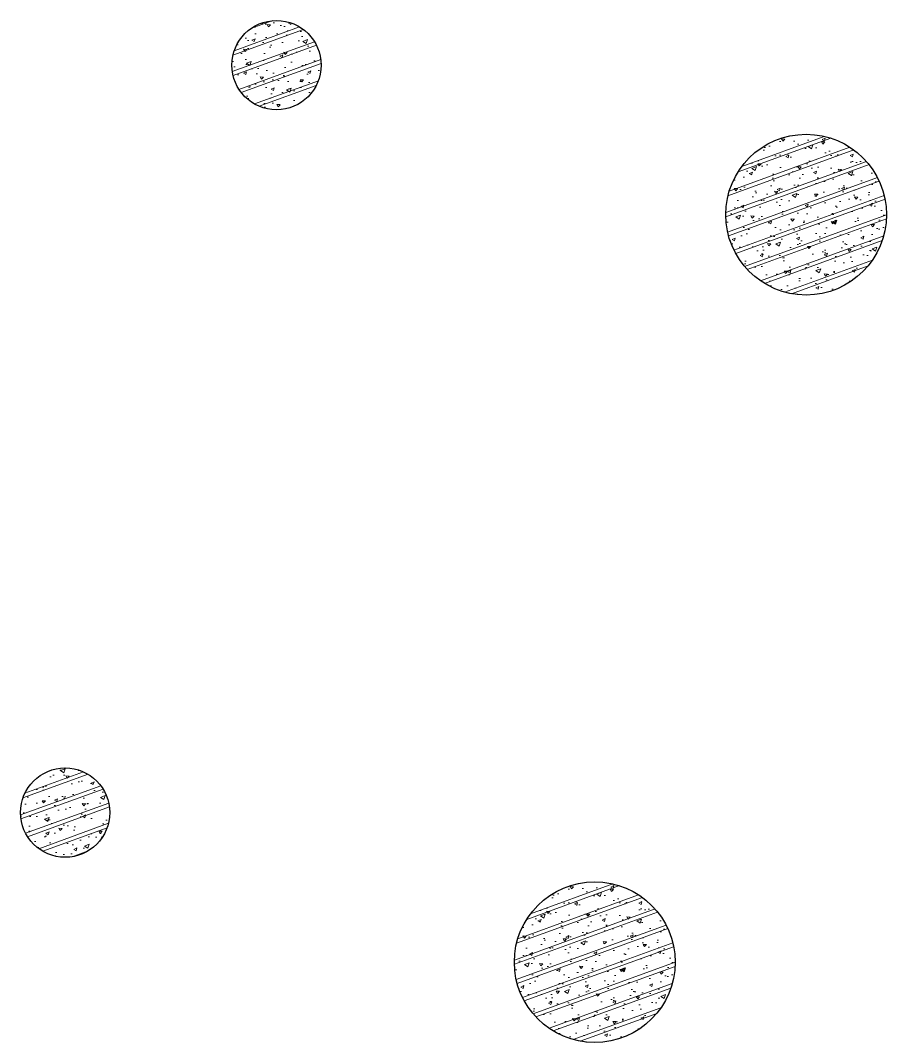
# Model space of a CAD drawing. Header units: millimetres. Extents: x 11689832 to 11802583, y 1023459 to 1173251.
# Drawn here: x 11744796 to 11754490, y 1136115 to 1147562 of the extents above; entities that cross this region are included whole.
import ezdxf

# ---------------------------------------------------------------- set-up
doc = ezdxf.new("R2010")
doc.units = ezdxf.units.MM
doc.header["$MEASUREMENT"] = 0
doc.layers.add('KT-Net cot vach', color=6, linetype='CONTINUOUS')
doc.layers.add('KT-Vat lieu', color=250, linetype='CONTINUOUS', lineweight=9)
pattern_1 = [(25, (11662950.2, 1210138.04), (311.76915, -180), [37.5, -412.5]), (330, (11662950.2, 1210138.04), (96.0694, 370.1782), [30, -330]), (75.4514, (11662976.18, 1210123.04), (407.8386, 190.1779), [31.8701, -350.571]), (21.1842, (11662992.46, 1210228.67), (448.6488, -300.5234), [56.25, -618.75]), (71.6356, (11663029.85, 1210203.63), (629.386, 243.9225), [47.8051, -525.8565]), (326.1842, (11662992.46, 1210228.67), (629.3859, 243.923), [45, -495]), (356, (11663027.2, 1210184.88), (185.4137, -308.5802), [37.5, -412.5]), (301, (11663027.2, 1210184.9), (263.4901, 277.1898), [30, -330]), (46.4514, (11663042.66, 1210159.17), (448.9038, -31.3908), [31.8701, -350.571]), (12.5, (11662950.2, 1210138.04), (75.8538, 148.28266), [0, -326, 0, -335, 0, -331.25]), (342.5, (11662950.2, 1210138.04), (202.55378, 123.1402), [0, -191, 0, -318.5, 0, -126.25]), (302.5, (11662849.14, 1210185.16), (237.13767, -123.02238), [0, -125, 0, -390, 0, -517.5]), (292.5, (11662803.83, 1210206.3), (285.4262, -77.8696), [0, -162.5, 0, -259, 0, -367.5]), (20, (11662950.2, 1210138.04), (-72.6793, 199.6847), []), (20, (11662976.08, 1210193.55), (-72.6793, 199.6847), [])]

msp = doc.modelspace()

# ---------------------------------------------------------------- hatches: boundary and pattern name
at = {"layer": 'KT-Vat lieu', "ltscale": 0.5}
h = msp.add_hatch(dxfattribs=at)
h.set_pattern_fill('VATLIEU04', color=256, scale=50, angle=335, pattern_type=2)
h.set_pattern_definition(pattern_1)
edge = h.paths.add_edge_path()
edge.add_arc((11747661.8, 1147062.3), 500, 0, 360)
h = msp.add_hatch(dxfattribs=at)
h.set_pattern_fill('VATLIEU04', color=256, scale=50, angle=335, pattern_type=2)
h.set_pattern_definition([(25, (11670043.4, 1254584), (311.76915, -180), [37.5, -412.5]), (330, (11670043.4, 1254584), (96.0694, 370.1782), [30, -330]), (75.4514, (11670069.37, 1254569), (407.83865, 190.1779), [31.8701, -350.5711]), (21.1842, (11670085.65, 1254674.64), (448.6488, -300.5234), [56.25, -618.75]), (71.6356, (11670123.04, 1254649.6), (629.386, 243.9225), [47.8051, -525.8565]), (326.1842, (11670085.65, 1254674.64), (629.3859, 243.923), [45, -495]), (356, (11670120.4, 1254630.85), (185.4137, -308.5802), [37.5, -412.5]), (301, (11670120.4, 1254630.85), (263.4901, 277.1898), [30, -330]), (46.4514, (11670135.85, 1254605.14), (448.9038, -31.3908), [31.8701, -350.5711]), (12.5, (11670043.39, 1254584.01), (75.8538, 148.28266), [0, -326, 0, -335, 0, -331.25]), (342.5, (11670043.4, 1254584.01), (202.55378, 123.1402), [0, -191, 0, -318.5, 0, -126.25]), (302.5, (11669942.34, 1254631.13), (237.13767, -123.02238), [0, -125, 0, -390, 0, -517.5]), (292.5, (11669897.02, 1254652.26), (285.42618, -77.8696), [0, -162.5, 0, -259, 0, -367.5]), (20, (11670043.4, 1254584), (-72.67928, 199.68468), []), (20, (11670069.28, 1254639.52), (-72.67928, 199.68468), [])])
edge = h.paths.add_edge_path()
edge.add_arc((11753589.7, 1145387.3), 900, 0, 360)
h = msp.add_hatch(dxfattribs=at)
h.set_pattern_fill('VATLIEU04', color=256, scale=50, angle=335, pattern_type=2)
h.set_pattern_definition(pattern_1)
edge = h.paths.add_edge_path()
edge.add_arc((11745296.1, 1138690.1), 500, 0, 360)
h = msp.add_hatch(dxfattribs=at)
h.set_pattern_fill('VATLIEU04', color=256, scale=50, angle=335, pattern_type=2)
h.set_pattern_definition([(25, (11667677.65, 1246211.84), (311.76915, -180), [37.5, -412.5]), (330, (11667677.65, 1246211.84), (96.0694, 370.1782), [30, -330]), (75.4514, (11667703.64, 1246196.84), (407.83865, 190.1779), [31.8701, -350.5711]), (21.1842, (11667719.9, 1246302.47), (448.6488, -300.5234), [56.25, -618.75]), (71.6356, (11667757.3, 1246277.4), (629.386, 243.9225), [47.8051, -525.8565]), (326.1842, (11667719.9, 1246302.47), (629.3859, 243.923), [45, -495]), (356, (11667754.67, 1246258.68), (185.4137, -308.5802), [37.5, -412.5]), (301, (11667754.67, 1246258.68), (263.4901, 277.1898), [30, -330]), (46.4514, (11667770.12, 1246232.96), (448.9038, -31.3908), [31.8701, -350.5711]), (12.5, (11667677.65, 1246211.84), (75.8538, 148.28266), [0, -326, 0, -335, 0, -331.25]), (342.5, (11667677.65, 1246211.84), (202.55378, 123.1402), [0, -191, 0, -318.5, 0, -126.25]), (302.5, (11667576.6, 1246258.96), (237.13767, -123.02238), [0, -125, 0, -390, 0, -517.5]), (292.5, (11667531.29, 1246280.1), (285.42618, -77.8696), [0, -162.5, 0, -259, 0, -367.5]), (20, (11667677.65, 1246211.84), (-72.67928, 199.68468), []), (20, (11667703.54, 1246267.35), (-72.67928, 199.68468), [])])
edge = h.paths.add_edge_path()
edge.add_arc((11751223.9, 1137015.1), 900, 0, 360)

# ---------------------------------------------------------------- linework, layer by layer
at = {"layer": 'KT-Net cot vach', "ltscale": 0.5}
for centre, radius in [((11747661.8, 1147062.3, 0), 500), ((11753589.7, 1145387.3), 900), ((11745296.1, 1138690.1, 0), 500), ((11751223.9, 1137015.1), 900)]:
    msp.add_circle(centre, radius, dxfattribs=at)

doc.saveas('drawing.dxf')
